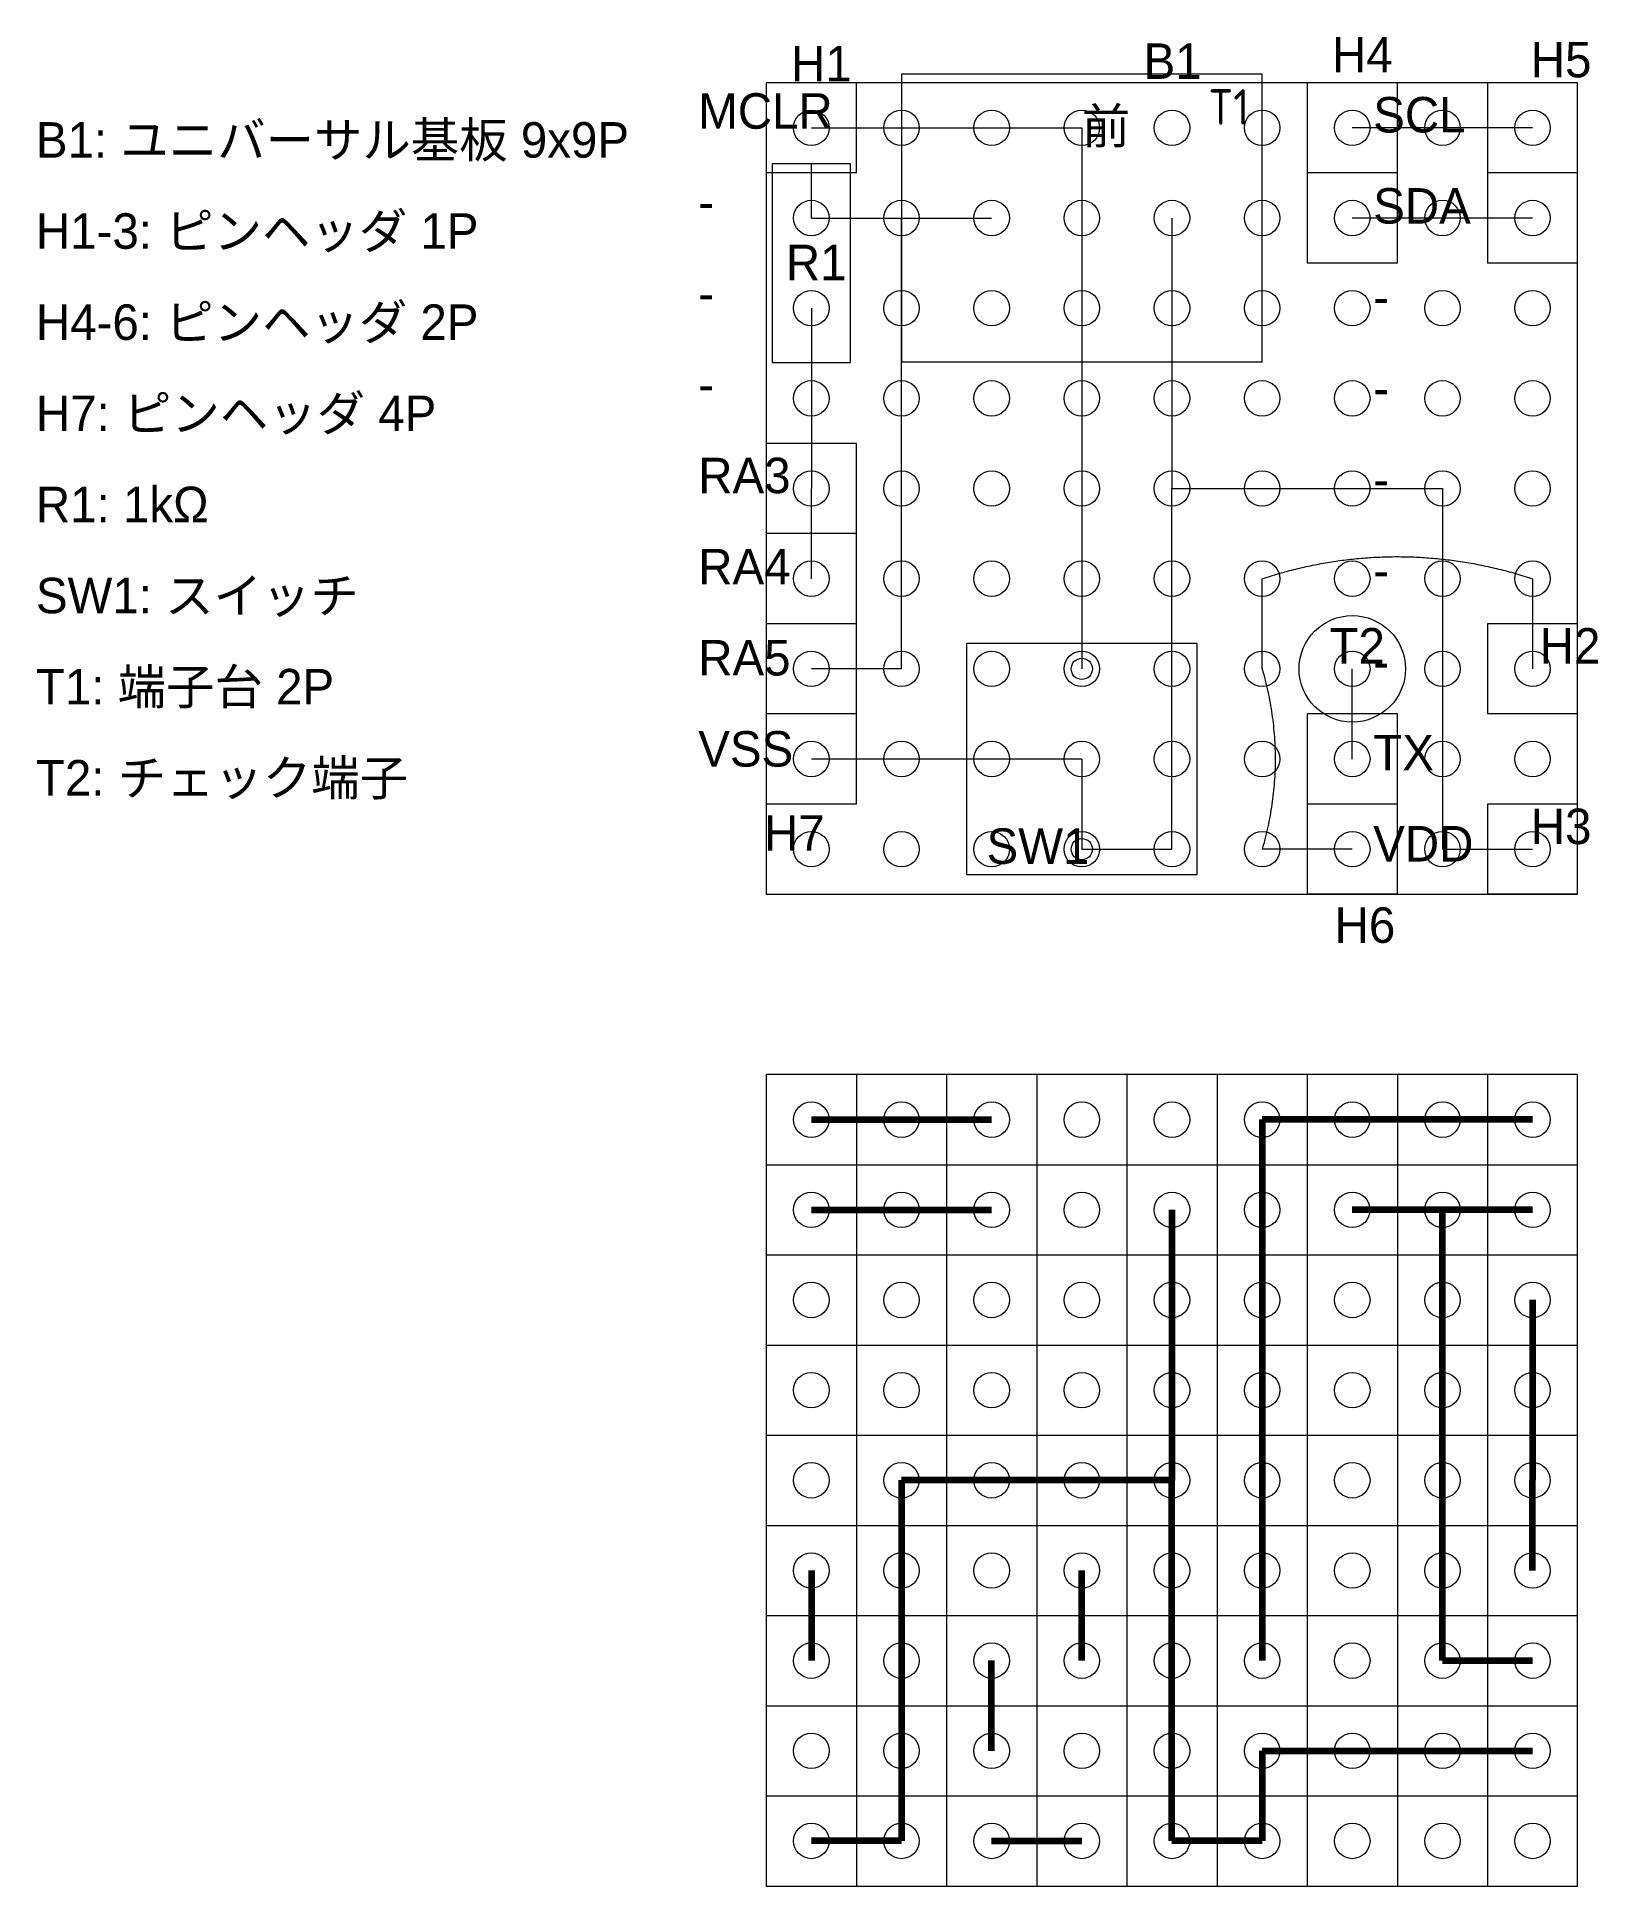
# Model space of a CAD drawing. Extents: x -9.8 to 34.2, y -11 to 41.1.
import ezdxf

# ---------------------------------------------------------------- set-up
doc = ezdxf.new("R2010")
doc.units = 0
doc.layers.get('0').update_dxf_attribs({"linetype": 'CONTINUOUS', "lineweight": 13})
doc.layers.add('0_GND', color=7, linetype='CONTINUOUS', lineweight=15)
doc.layers.add('5V line', color=1, linetype='CONTINUOUS', lineweight=15)
for name, color, linetype, lineweight, true_color in [('0_wire', 92, 'CONTINUOUS', 15, 0x00d000), ('pin socket', 56, 'CONTINUOUS', 15, 0x808000), ('resister', 132, 'CONTINUOUS', 15, 0x00cfcf), ('switch', 136, 'CONTINUOUS', 15, 0x008080), ('terminal', 16, 'CONTINUOUS', 15, 0x800000), ('z_UniversalBoard', 253, 'CONTINUOUS', 15, 0xa0a0a4)]:
    doc.layers.add(name, color=color, linetype=linetype, lineweight=lineweight, true_color=true_color)
doc.styles.add('iso', font='iso')
doc.styles.add('kst32b', font='kst32b')

msp = doc.modelspace()

# ---------------------------------------------------------------- linework, layer by layer
at = {"layer": '0_GND'}
for p, q in [((22.22, 36), (22.22, 28.38)), ((22.22, 28.38), (29.84, 28.38)), ((22.22, 18.22), (22.22, 28.38)), ((29.84, 28.38), (29.84, 18.22)), ((19.68, 20.76), (12.06, 20.76)), ((19.68, 20.76), (19.68, 18.22)), ((19.68, 18.22), (22.22, 18.22)), ((29.84, 18.22), (32.38, 18.22))]:
    msp.add_line(p, q, dxfattribs=at)
at = {"layer": '0_GND', "lineweight": 200}
for p, q in [((22.22, 8.06), (22.22, 0.44)), ((22.22, 0.44), (14.6, 0.44)), ((14.6, 0.44), (14.6, -9.72)), ((22.22, -9.72), (22.22, 0.44)), ((24.76, -7.18), (32.38, -7.18)), ((24.76, -7.18), (24.76, -9.72)), ((14.6, -9.72), (12.06, -9.72)), ((24.76, -9.72), (22.22, -9.72))]:
    msp.add_line(p, q, dxfattribs=at)
at = {"layer": '0_wire'}
for p, q in [((12.06, 38.54), (19.68, 38.54)), ((19.68, 38.54), (19.68, 23.3)), ((32.38, 38.54), (27.3, 38.54)), ((12.06, 36), (17.14, 36)), ((14.6, 30.92), (14.6, 36)), ((32.38, 36), (27.3, 36)), ((12.06, 33.46), (12.06, 28.38)), ((14.6, 23.3), (14.6, 30.92)), ((12.06, 25.84), (12.06, 28.38)), ((14.6, 23.3), (12.06, 23.3)), ((27.3, 20.76), (27.3, 23.3))]:
    msp.add_line(p, q, dxfattribs=at)
at = {"layer": '0_wire', "lineweight": 200}
for p, q in [((12.06, 10.6), (17.14, 10.6)), ((32.38, 10.6), (24.76, 10.6)), ((24.76, 10.6), (24.76, -4.64)), ((12.06, 8.06), (17.14, 8.06)), ((32.38, 8.06), (27.3, 8.06)), ((29.84, 2.98), (29.84, 8.06)), ((32.38, 5.52), (32.38, 0.44)), ((29.84, -4.64), (29.84, 2.98)), ((32.38, -2.1), (32.38, 0.44)), ((17.14, -7.18), (17.14, -4.64)), ((29.84, -4.64), (32.38, -4.64))]:
    msp.add_line(p, q, dxfattribs=at)
at = {"layer": '5V line'}
for p, q in [((24.76, 23.3), (24.76, 25.84)), ((32.38, 25.84), (32.38, 23.3)), ((27.3, 18.22), (24.76, 18.22))]:
    msp.add_line(p, q, dxfattribs=at)
at = {"layer": '5V line', "lineweight": 200}
for p, q in [((12.06, -2.1), (12.06, -4.64)), ((19.68, -4.64), (19.68, -2.1)), ((17.14, -9.72), (19.68, -9.72))]:
    msp.add_line(p, q, dxfattribs=at)
at = {"layer": 'pin socket'}
for p, q in [((13.33, 39.81), (10.79, 39.81)), ((10.79, 39.81), (10.79, 37.27)), ((13.33, 37.27), (13.33, 39.81)), ((28.57, 39.81), (26.03, 39.81)), ((26.03, 39.81), (26.03, 37.27)), ((28.57, 37.27), (28.57, 39.81)), ((33.65, 39.81), (31.11, 39.81)), ((31.11, 39.81), (31.11, 37.27)), ((33.65, 37.27), (33.65, 39.81)), ((13.33, 37.27), (10.79, 37.27)), ((28.57, 37.27), (26.03, 37.27)), ((28.57, 37.27), (26.03, 37.27)), ((26.03, 37.27), (26.03, 34.73)), ((28.57, 34.73), (28.57, 37.27)), ((33.65, 37.27), (31.11, 37.27)), ((33.65, 37.27), (31.11, 37.27)), ((31.11, 37.27), (31.11, 34.73)), ((33.65, 34.73), (33.65, 37.27)), ((28.57, 34.73), (26.03, 34.73)), ((33.65, 34.73), (31.11, 34.73)), ((13.33, 29.65), (10.79, 29.65)), ((10.79, 29.65), (10.79, 27.11)), ((13.33, 27.11), (13.33, 29.65)), ((13.33, 27.11), (10.79, 27.11)), ((13.33, 27.11), (10.79, 27.11)), ((10.79, 27.11), (10.79, 24.57)), ((13.33, 24.57), (13.33, 27.11)), ((13.33, 24.57), (10.79, 24.57)), ((13.33, 24.57), (10.79, 24.57)), ((10.79, 24.57), (10.79, 22.03)), ((13.33, 22.03), (13.33, 24.57)), ((33.65, 24.57), (31.11, 24.57)), ((31.11, 24.57), (31.11, 22.03)), ((33.65, 22.03), (33.65, 24.57)), ((13.33, 22.03), (10.79, 22.03)), ((13.33, 22.03), (10.79, 22.03)), ((10.79, 22.03), (10.79, 19.49)), ((13.33, 19.49), (13.33, 22.03)), ((28.57, 22.03), (26.03, 22.03)), ((26.03, 22.03), (26.03, 19.49)), ((28.57, 19.49), (28.57, 22.03)), ((33.65, 22.03), (31.11, 22.03)), ((33.65, 19.49), (33.65, 22.03)), ((13.33, 19.49), (10.79, 19.49)), ((28.57, 19.49), (26.03, 19.49)), ((28.57, 19.49), (26.03, 19.49)), ((26.03, 19.49), (26.03, 16.95)), ((28.57, 16.95), (28.57, 19.49)), ((33.65, 19.49), (31.11, 19.49)), ((31.11, 19.49), (31.11, 16.95)), ((33.65, 16.95), (33.65, 19.49)), ((28.57, 16.95), (26.03, 16.95)), ((33.65, 16.95), (31.11, 16.95))]:
    msp.add_line(p, q, dxfattribs=at)
at = {"layer": 'resister'}
for p, q in [((10.96, 37.53), (10.96, 31.93)), ((13.16, 37.53), (10.96, 37.53)), ((12.06, 36), (12.06, 37.53)), ((13.16, 31.93), (13.16, 37.53)), ((12.06, 33.46), (12.06, 31.93)), ((10.96, 31.93), (13.16, 31.93))]:
    msp.add_line(p, q, dxfattribs=at)
for points in [[(24.76, 25.84), (28.56, 27.081), (32.38, 25.84)], [(24.76, 23.3), (25.494, 20.748), (24.76, 18.22)]]:
    msp.add_open_spline(points, degree=2, dxfattribs=at)
at = {"layer": 'switch'}
for p, q in [((16.43, 24.01), (16.43, 17.51)), ((22.93, 24.01), (16.43, 24.01)), ((22.93, 17.51), (22.93, 24.01)), ((16.43, 17.51), (22.93, 17.51))]:
    msp.add_line(p, q, dxfattribs=at)
for centre in [(19.68, 23.3), (19.68, 18.22)]:
    msp.add_circle(centre, 0.3, dxfattribs=at)
at = {"layer": 'terminal'}
for p, q in [((14.6, 40.05), (14.6, 31.95)), ((24.76, 40.05), (14.6, 40.05)), ((24.76, 31.95), (24.76, 40.05)), ((14.6, 31.95), (24.76, 31.95))]:
    msp.add_line(p, q, dxfattribs=at)
for centre, radius in [((17.14, 36), 0.5), ((22.22, 36), 0.5), ((27.3, 23.3), 1.5)]:
    msp.add_circle(centre, radius, dxfattribs=at)
at = {"layer": 'z_UniversalBoard'}
for p, q in [((10.79, 39.81), (10.79, 16.95)), ((33.65, 39.81), (10.79, 39.81)), ((33.65, 16.95), (33.65, 39.81)), ((10.79, 16.95), (33.65, 16.95)), ((10.79, 11.87), (10.79, -10.99)), ((33.65, 11.87), (10.79, 11.87)), ((13.33, 11.87), (13.33, -10.99)), ((15.87, 11.87), (15.87, -10.99)), ((18.41, 11.87), (18.41, -10.99)), ((20.95, 11.87), (20.95, -10.99)), ((23.49, 11.87), (23.49, -10.99)), ((26.03, 11.87), (26.03, -10.99)), ((28.57, 11.87), (28.57, -10.99)), ((31.11, 11.87), (31.11, -10.99)), ((33.65, -10.99), (33.65, 11.87)), ((10.79, 9.33), (33.65, 9.33)), ((10.79, 6.79), (33.65, 6.79)), ((10.79, 4.25), (33.65, 4.25)), ((10.79, 1.71), (33.65, 1.71)), ((10.79, -0.83), (33.65, -0.83)), ((10.79, -3.37), (33.65, -3.37)), ((10.79, -5.91), (33.65, -5.91)), ((10.79, -8.45), (33.65, -8.45)), ((10.79, -10.99), (33.65, -10.99))]:
    msp.add_line(p, q, dxfattribs=at)
for centre in [(12.06, 38.54), (14.6, 38.54), (17.14, 38.54), (19.68, 38.54), (22.22, 38.54), (24.76, 38.54), (27.3, 38.54), (29.84, 38.54), (32.38, 38.54), (12.06, 36), (14.6, 36), (17.14, 36), (19.68, 36), (22.22, 36), (24.76, 36), (27.3, 36), (29.84, 36), (32.38, 36), (12.06, 33.46), (14.6, 33.46), (17.14, 33.46), (19.68, 33.46), (22.22, 33.46), (24.76, 33.46), (27.3, 33.46), (29.84, 33.46), (32.38, 33.46), (12.06, 30.92), (14.6, 30.92), (17.14, 30.92), (19.68, 30.92), (22.22, 30.92), (24.76, 30.92), (27.3, 30.92), (29.84, 30.92), (32.38, 30.92), (12.06, 28.38), (14.6, 28.38), (17.14, 28.38), (19.68, 28.38), (22.22, 28.38), (24.76, 28.38), (27.3, 28.38), (29.84, 28.38), (32.38, 28.38), (12.06, 25.84), (14.6, 25.84), (17.14, 25.84), (19.68, 25.84), (22.22, 25.84), (24.76, 25.84), (27.3, 25.84), (29.84, 25.84), (32.38, 25.84), (12.06, 23.3), (14.6, 23.3), (17.14, 23.3), (19.68, 23.3), (22.22, 23.3), (24.76, 23.3), (27.3, 23.3), (29.84, 23.3), (32.38, 23.3), (12.06, 20.76), (14.6, 20.76), (17.14, 20.76), (19.68, 20.76), (22.22, 20.76), (24.76, 20.76), (27.3, 20.76), (29.84, 20.76), (32.38, 20.76), (12.06, 18.22), (14.6, 18.22), (17.14, 18.22), (19.68, 18.22), (22.22, 18.22), (24.76, 18.22), (27.3, 18.22), (29.84, 18.22), (32.38, 18.22), (12.06, 10.6), (14.6, 10.6), (17.14, 10.6), (19.68, 10.6), (22.22, 10.6), (24.76, 10.6), (27.3, 10.6), (29.84, 10.6), (32.38, 10.6), (12.06, 8.06), (14.6, 8.06), (17.14, 8.06), (19.68, 8.06), (22.22, 8.06), (24.76, 8.06), (27.3, 8.06), (29.84, 8.06), (32.38, 8.06), (12.06, 5.52), (14.6, 5.52), (17.14, 5.52), (19.68, 5.52), (22.22, 5.52), (24.76, 5.52), (27.3, 5.52), (29.84, 5.52), (32.38, 5.52), (12.06, 2.98), (14.6, 2.98), (17.14, 2.98), (19.68, 2.98), (22.22, 2.98), (24.76, 2.98), (27.3, 2.98), (29.84, 2.98), (32.38, 2.98), (12.06, 0.44), (14.6, 0.44), (17.14, 0.44), (19.68, 0.44), (22.22, 0.44), (24.76, 0.44), (27.3, 0.44), (29.84, 0.44), (32.38, 0.44), (12.06, -2.1), (14.6, -2.1), (17.14, -2.1), (19.68, -2.1), (22.22, -2.1), (24.76, -2.1), (27.3, -2.1), (29.84, -2.1), (32.38, -2.1), (12.06, -4.64), (14.6, -4.64), (17.14, -4.64), (19.68, -4.64), (22.22, -4.64), (24.76, -4.64), (27.3, -4.64), (29.84, -4.64), (32.38, -4.64), (12.06, -7.18), (14.6, -7.18), (17.14, -7.18), (19.68, -7.18), (22.22, -7.18), (24.76, -7.18), (27.3, -7.18), (29.84, -7.18), (32.38, -7.18), (12.06, -9.72), (14.6, -9.72), (17.14, -9.72), (19.68, -9.72), (22.22, -9.72), (24.76, -9.72), (27.3, -9.72), (29.84, -9.72), (32.38, -9.72)]:
    msp.add_circle(centre, 0.5, dxfattribs=at)

# ---------------------------------------------------------------- texts
at = {"insert": (-9.787, 29.159), "char_height": 1, "width": 17.54222, "attachment_point": 4, "line_spacing_factor": 1.54, "style": 'kst32b'}
msp.add_mtext('B1: ユニバーサル基板 9x9P\\PH1-3: ピンヘッダ 1P\\PH4-6: ピンヘッダ 2P\\PH7: ピンヘッダ 4P\\PR1: 1kΩ\\PSW1: スイッチ\\PT1: 端子台 2P\\PT2: チェック端子', dxfattribs=at)
at = {"layer": 'pin socket', "char_height": 1, "attachment_point": 4, "line_spacing_factor": 1.54, "style": 'kst32b'}
for s, insert, width in [('H1', (11.487, 40.348), 1.09778), ('H4', (26.73, 40.601), 1.20222), ('H5', (32.329, 40.456), 1.16667), ('MCLR\\P-\\P-\\P-\\PRA3\\PRA4\\PRA5\\PVSS', (8.873, 30.024), 2.94667), ('SCL\\PSDA\\P-\\P-\\P-\\P-\\P-\\PTX\\PVDD', (27.89, 28.641), 2.09111), ('H2', (32.582, 23.949), 1.20222), ('H3', (32.329, 18.855), 1.16667), ('H7', (10.728, 18.675), 1.20222), ('H6', (26.802, 16.074), 1.16667)]:
    msp.add_mtext(s, dxfattribs=dict(at, insert=insert, width=width))
at = {"layer": 'resister', "insert": (11.342, 34.749), "char_height": 1, "width": 1.20222, "attachment_point": 4, "line_spacing_factor": 1.54, "style": 'kst32b'}
msp.add_mtext('R1', dxfattribs=at)
at = {"layer": 'switch', "insert": (16.996, 18.299), "char_height": 1, "width": 1.98667, "attachment_point": 4, "line_spacing_factor": 1.54, "style": 'kst32b'}
msp.add_mtext('SW1', dxfattribs=at)
at = {"layer": 'terminal', "char_height": 1, "attachment_point": 4, "line_spacing_factor": 1.54}
for s, insert, width, style in [('T1', (23.241, 39.129), 1.11111, 'iso'), ('前', (19.68, 38.54), 0.97222, 'kst32b'), ('T2', (26.658, 23.949), 1.30667, 'kst32b')]:
    msp.add_mtext(s, dxfattribs=dict(at, insert=insert, width=width, style=style))
at = {"layer": 'z_UniversalBoard', "insert": (21.42, 40.42), "char_height": 1, "width": 1.20222, "attachment_point": 4, "line_spacing_factor": 1.54, "style": 'kst32b'}
msp.add_mtext('B1', dxfattribs=at)

doc.saveas('drawing.dxf')
